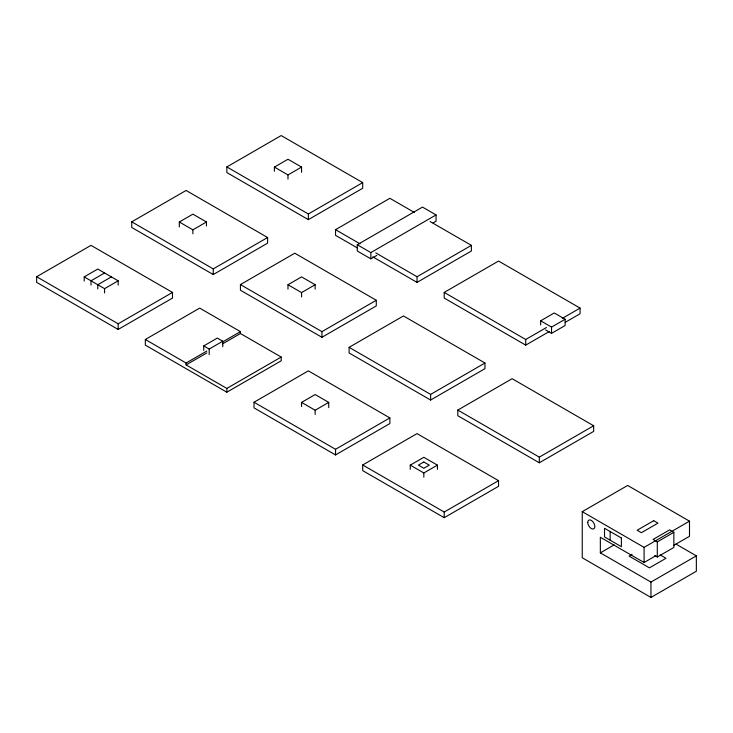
<?xml version="1.0" encoding="UTF-8"?>
<svg xmlns="http://www.w3.org/2000/svg" width="733" height="733" viewBox="0 0 733 733"><rect width="100%" height="100%" fill="white"/><g stroke="black" fill="none" stroke-linecap="round" stroke-linejoin="round"><path stroke-width="1.1" d="M36.65 276.735L90.993 245.363L172.502 292.421L172.502 298.074L118.16 329.447L36.65 282.388L36.65 276.735L118.16 323.794L172.502 292.421M131.748 221.833L186.09 190.461L267.6 237.519L267.6 243.164L213.257 274.545L131.748 227.477L131.748 221.833L213.257 268.892L267.6 237.519M226.845 166.932L281.188 135.559L362.698 182.618L362.698 188.262L308.355 219.634L226.845 172.576L226.845 166.932L308.355 213.99L362.698 182.618M84.203 281.078L84.203 276.891L97.782 269.048L118.16 280.812L118.16 285.119M179.301 226.918L179.301 221.989L192.88 214.146L206.468 221.989L206.468 225.938M274.399 171.265L274.399 167.087L287.977 159.244L301.565 167.087L301.565 172.31M104.581 272.969L90.993 280.812L90.993 285.119M111.37 276.891L97.782 284.734L97.782 288.921M179.301 221.989L192.88 229.832L206.468 221.989M274.399 167.087L287.977 174.93L301.565 167.087M84.203 276.891L104.581 288.655L118.16 280.812M145.336 339.489L199.678 308.107L240.433 331.637L240.433 333.524L281.188 357.053L281.188 360.819L226.845 392.192L145.336 345.133L145.336 339.489L186.09 363.018L206.834 351.034M240.433 284.578L294.776 253.206L376.286 300.264L376.286 305.918L321.943 337.29L240.433 290.231L240.433 284.578L321.943 331.637L376.286 300.264M357.136 247.8L335.531 235.32L335.531 229.676L389.874 198.304L414.42 212.478M287.977 289.132L287.977 284.734L301.565 276.891L315.153 284.734L315.153 289.132M376.78 255.432L370.852 258.85L357.264 251.007L357.264 244.74L422.474 207.091L436.062 214.934L436.062 221.201L433.093 222.914M203.747 350.374L203.747 345.912L217.334 338.069L222.768 341.212L222.768 346.791M287.977 284.734L301.565 292.577L315.153 284.734M357.264 244.74L370.852 252.583L436.062 214.934M203.747 345.912L209.18 349.055L222.768 341.212M222.649 341.908L240.433 331.637M186.09 363.018L186.09 364.897L206.834 352.921M222.649 343.795L240.433 333.524M375.791 252.922L417.04 276.735L471.383 245.363L471.383 251.007L417.04 282.388L372.85 256.871M186.09 364.897L226.845 388.426L281.188 357.053M254.012 402.234L308.355 370.861L389.874 417.92L389.874 423.564L335.531 454.936L254.012 407.878L254.012 402.234L335.531 449.292L389.874 417.92M349.11 347.332L403.452 315.95L484.971 363.018L484.971 368.662L430.628 400.035L349.11 352.976L349.11 347.332L430.628 394.391L484.971 363.018M549.438 331.444L525.726 345.133L444.207 298.074L444.207 292.421L498.55 261.049L580.069 308.107L580.069 313.761L565.244 322.318M301.565 406.577L301.565 402.39L315.153 394.546L328.732 402.39L328.732 407.621M301.565 402.39L315.153 410.233L328.732 402.39M540.67 325.003L540.67 320.816L554.249 312.973L565.125 319.249L565.125 325.525L551.537 333.368L545.609 329.942M444.207 292.421L525.726 339.489L546.47 327.504M562.284 318.379L580.069 308.107M540.67 320.816L551.537 327.092L565.125 319.249M362.698 464.979L417.04 433.606L498.55 480.665L498.55 486.318L444.207 517.69L362.698 470.623L362.698 464.979L444.207 512.037L498.55 480.665M457.795 410.077L512.138 378.704L593.648 425.763L593.648 431.407L539.314 462.78L457.795 415.721L457.795 410.077L539.314 457.135L593.648 425.763M410.251 469.322L410.251 465.134L423.83 457.291L437.418 465.134L437.418 469.322M410.251 465.134L423.83 472.977L437.418 465.134M675.918 544.06L696.35 555.861L696.35 571.236L650.95 597.441L582.249 557.776L582.249 511.671L627.65 485.457L689.496 521.163L689.496 536.29L673.7 545.407M655.934 555.66L644.096 562.504L600.345 537.243L600.345 552.856L614.162 544.885M632.02 554.414L629.097 556.1L649.438 567.846L666.004 558.28L660.186 554.927M582.249 511.671L644.096 547.377L689.496 521.163M673.865 532.323L669.623 529.877L653.057 539.433L657.299 541.889L673.865 532.323L673.865 547.45L657.299 557.016L654.752 555.541M600.345 552.856L650.95 582.075L696.35 555.861M430.134 221.549L471.383 245.363M335.531 229.676L360.077 243.851M657.299 541.889L657.299 557.016M650.95 582.075L650.95 597.441M644.096 547.377L644.096 562.504M610.14 531.526L610.14 540.184M551.537 327.092L551.537 333.368M539.314 457.135L539.314 462.78M525.726 339.489L525.726 345.133M444.207 512.037L444.207 517.69M430.628 394.391L430.628 400.035M423.83 472.977L423.83 477.165M417.04 276.735L417.04 282.388M370.852 252.583L370.852 258.85M335.531 449.292L335.531 454.936M321.943 331.637L321.943 337.29M315.153 410.233L315.153 414.42M308.355 213.99L308.355 219.634M301.565 292.577L301.565 296.975M287.977 174.93L287.977 179.109M226.845 388.426L226.845 392.192M213.257 268.892L213.257 274.545M209.18 349.055L209.18 354.635M192.88 229.832L192.88 233.781M118.16 323.794L118.16 329.447M104.581 288.655L104.581 292.962M423.83 462.001L418.396 465.134L423.83 468.277L429.272 465.134L423.83 462.001M653.708 520.687L637.151 530.252L641.393 532.699L657.95 523.133L653.708 520.687M621.382 538.013L604.523 528.282L604.523 536.941L621.382 546.681L621.382 538.013M587.747 522.4A5.021 2.905 60 0 0 593.07 529.034A5.021 2.905 60 0 0 593.07 521.923A5.021 2.905 60 0 0 587.747 522.4"/></g></svg>
